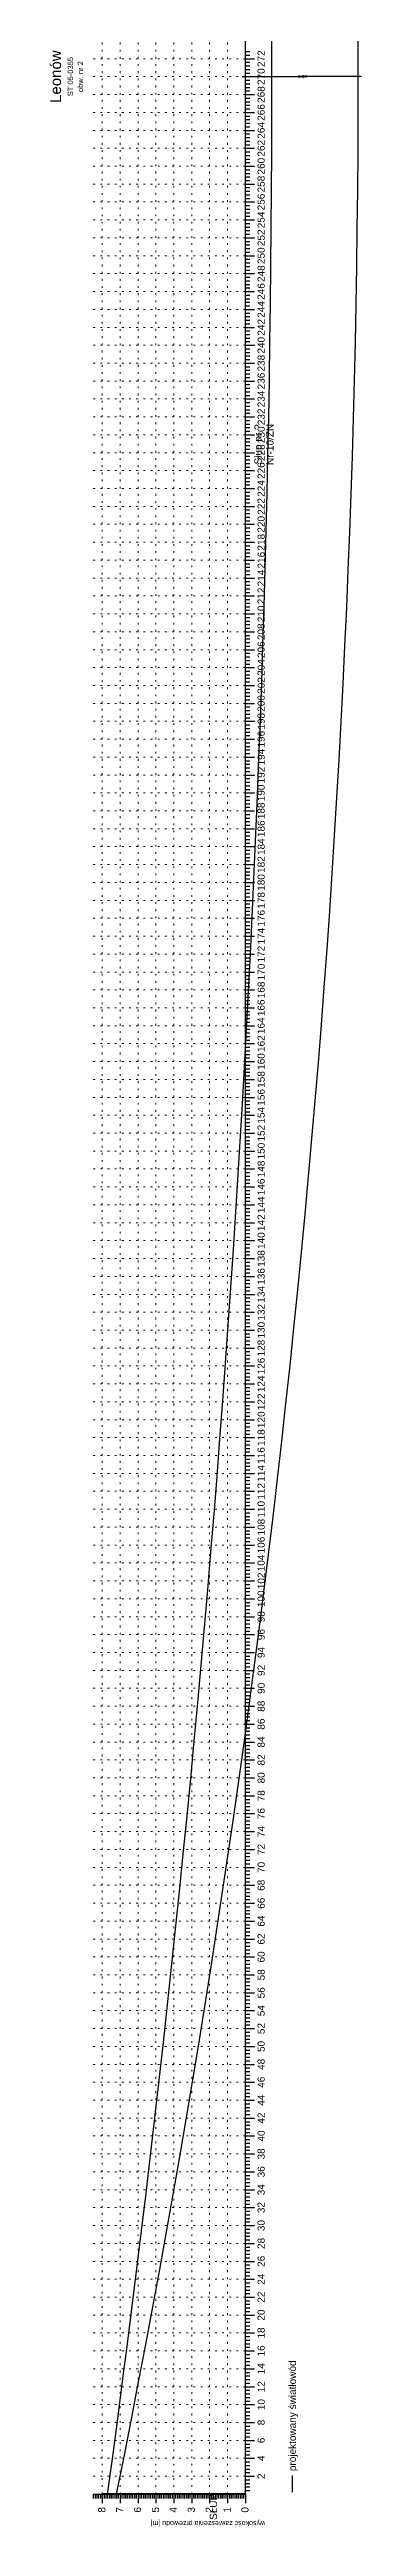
# Model space of a CAD drawing. Header units: inches. Extents: x -863 to 1426, y 1206 to 1480.
# Drawn here: x 607.7 to 625.1, y 1207.7 to 1346 of the extents above; entities that cross this region are included whole.
import ezdxf
from ezdxf.enums import TextEntityAlignment as Align

# ---------------------------------------------------------------- set-up
doc = ezdxf.new("R2010")
doc.units = ezdxf.units.IN
doc.header["$MEASUREMENT"] = 0
doc.linetypes.add('ACAD_ISO07W100', pattern=[3, 0, -3])
doc.layers.add('ramka', color=7, linetype='Continuous', plot=False)
doc.styles.get("Standard").update_dxf_attribs({"font": 'arial.ttf'})
doc.dimstyles.get("Standard").update_dxf_attribs({"dimtxt": 0.25, "dimasz": 0.18, "dimexe": 0.18, "dimexo": 0.0625, "dimgap": -0.09, "dimtad": 0, "dimtih": 1, "dimtoh": 1, "dimzin": 0, "dimdsep": 46, "dimtxsty": 'Standard', "dimcen": 0.09, "dimadec": 0, "dimazin": 0, "dimtfac": 1, "dimtofl": 0, "dimtmove": 0, "dimatfit": 3, "dimfxl": 1, "dimtolj": 1, "dimtzin": 0, "dimarcsym": 0})

# ---------------------------------------------------------------- blocks, each defined once
blk = doc.blocks.new('*D18')
at = {"color": 0, "lineweight": -2}
for p, q in [((618.44, 1344.5), (621.95, 1344.5)), ((618.62, 1344.4), (618.62, 1344.68)), ((625.1, 1344.5), (621.59, 1344.5)), ((624.92, 1344.55), (624.92, 1344.68))]:
    blk.add_line(p, q, dxfattribs=at)
at = {"color": 0}
for points in [[(618.44, 1344.53), (618.44, 1344.47), (618.62, 1344.5)], [(625.1, 1344.53), (625.1, 1344.47), (624.92, 1344.5)]]:
    blk.add_solid(points, dxfattribs=at)
at = {"layer": 'Defpoints', "color": 0}
for p in [(618.62, 1344.5), (624.92, 1344.49), (618.62, 1344.34)]:
    blk.add_point(p, dxfattribs=at)
at = {"color": 0, "lineweight": 25, "insert": (621.77, 1344.5), "char_height": 0.18, "attachment_point": 5}
blk.add_mtext('\\A1;-6.30', dxfattribs=at)

msp = doc.modelspace()

# ---------------------------------------------------------------- linework, layer by layer
at = {"linetype": 'ACAD_ISO07W100', "lineweight": 15, "ltscale": 0.1}
for p, q in [((610.625, 1209.496), (610.625, 1479.496)), ((611.625, 1209.496), (611.625, 1479.496)), ((612.625, 1209.496), (612.625, 1479.496)), ((613.625, 1209.496), (613.625, 1479.496)), ((614.625, 1209.496), (614.625, 1479.496)), ((615.625, 1209.496), (615.625, 1479.496)), ((616.625, 1209.496), (616.625, 1479.496)), ((617.625, 1209.496), (617.625, 1479.496)), ((618.625, 1209.496), (618.625, 1479.496)), ((618.625, 1345.496), (610.125, 1345.496)), ((618.625, 1344.496), (610.125, 1344.496)), ((618.625, 1343.496), (610.125, 1343.496)), ((618.625, 1342.496), (610.125, 1342.496)), ((618.625, 1341.496), (610.125, 1341.496)), ((618.625, 1340.496), (610.125, 1340.496)), ((618.625, 1339.496), (610.125, 1339.496)), ((618.625, 1338.496), (610.125, 1338.496)), ((618.625, 1337.496), (610.125, 1337.496)), ((618.625, 1336.496), (610.125, 1336.496)), ((618.625, 1335.496), (610.125, 1335.496)), ((618.625, 1334.496), (610.125, 1334.496)), ((618.625, 1333.496), (610.125, 1333.496)), ((618.625, 1332.496), (610.125, 1332.496)), ((618.625, 1331.496), (610.125, 1331.496)), ((618.625, 1330.496), (610.125, 1330.496)), ((618.625, 1329.496), (610.125, 1329.496)), ((618.625, 1328.496), (610.125, 1328.496)), ((618.625, 1327.496), (610.125, 1327.496)), ((618.625, 1326.496), (610.125, 1326.496)), ((618.625, 1325.496), (610.125, 1325.496)), ((618.625, 1324.496), (610.125, 1324.496)), ((618.625, 1323.496), (610.125, 1323.496)), ((618.625, 1322.496), (610.125, 1322.496)), ((618.625, 1321.496), (610.125, 1321.496)), ((618.625, 1320.496), (610.125, 1320.496)), ((618.625, 1319.496), (610.125, 1319.496)), ((618.625, 1318.496), (610.125, 1318.496)), ((618.625, 1317.496), (610.125, 1317.496)), ((618.625, 1316.496), (610.125, 1316.496)), ((618.625, 1315.496), (610.125, 1315.496)), ((618.625, 1314.496), (610.125, 1314.496)), ((618.625, 1313.496), (610.125, 1313.496)), ((618.625, 1312.496), (610.125, 1312.496)), ((618.625, 1311.496), (610.125, 1311.496)), ((618.625, 1310.496), (610.125, 1310.496)), ((618.625, 1309.496), (610.125, 1309.496)), ((618.625, 1308.496), (610.125, 1308.496)), ((618.625, 1307.496), (610.125, 1307.496)), ((618.625, 1306.496), (610.125, 1306.496)), ((618.625, 1305.496), (610.125, 1305.496)), ((618.625, 1304.496), (610.125, 1304.496)), ((618.625, 1303.496), (610.125, 1303.496)), ((618.625, 1302.496), (610.125, 1302.496)), ((618.625, 1301.496), (610.125, 1301.496)), ((618.625, 1300.496), (610.125, 1300.496)), ((618.625, 1299.496), (610.125, 1299.496)), ((618.625, 1298.496), (610.125, 1298.496)), ((618.625, 1297.496), (610.125, 1297.496)), ((618.625, 1296.496), (610.125, 1296.496)), ((618.625, 1295.496), (610.125, 1295.496)), ((618.625, 1294.496), (610.125, 1294.496)), ((618.625, 1293.496), (610.125, 1293.496)), ((618.625, 1292.496), (610.125, 1292.496)), ((618.625, 1291.496), (610.125, 1291.496)), ((618.625, 1290.496), (610.125, 1290.496)), ((618.625, 1289.496), (610.125, 1289.496)), ((618.625, 1288.496), (610.125, 1288.496)), ((618.625, 1287.496), (610.125, 1287.496)), ((618.625, 1286.496), (610.125, 1286.496)), ((618.625, 1285.496), (610.125, 1285.496)), ((618.625, 1284.496), (610.125, 1284.496)), ((618.625, 1283.496), (610.125, 1283.496)), ((618.625, 1282.496), (610.125, 1282.496)), ((618.625, 1281.496), (610.125, 1281.496)), ((618.625, 1280.496), (610.125, 1280.496)), ((618.625, 1279.496), (610.125, 1279.496)), ((618.625, 1278.496), (610.125, 1278.496)), ((618.625, 1277.496), (610.125, 1277.496)), ((618.625, 1276.496), (610.125, 1276.496)), ((618.625, 1275.496), (610.125, 1275.496)), ((618.625, 1274.496), (610.125, 1274.496)), ((618.625, 1273.496), (610.125, 1273.496)), ((618.625, 1272.496), (610.125, 1272.496)), ((618.625, 1271.496), (610.125, 1271.496)), ((618.625, 1270.496), (610.125, 1270.496)), ((618.625, 1269.496), (610.125, 1269.496)), ((618.625, 1268.496), (610.125, 1268.496)), ((618.625, 1267.496), (610.125, 1267.496)), ((618.625, 1266.496), (610.125, 1266.496)), ((618.625, 1265.496), (610.125, 1265.496)), ((618.625, 1264.496), (610.125, 1264.496)), ((618.625, 1263.496), (610.125, 1263.496)), ((618.625, 1262.496), (610.125, 1262.496)), ((618.625, 1261.496), (610.125, 1261.496)), ((618.625, 1260.496), (610.125, 1260.496)), ((618.625, 1259.496), (610.125, 1259.496)), ((618.625, 1258.496), (610.125, 1258.496)), ((618.625, 1257.496), (610.125, 1257.496)), ((618.625, 1256.496), (610.125, 1256.496)), ((618.625, 1255.496), (610.125, 1255.496)), ((618.625, 1254.496), (610.125, 1254.496)), ((618.625, 1253.496), (610.125, 1253.496)), ((618.625, 1252.496), (610.125, 1252.496)), ((618.625, 1251.496), (610.125, 1251.496)), ((618.625, 1250.496), (610.125, 1250.496)), ((618.625, 1249.496), (610.125, 1249.496)), ((618.625, 1248.496), (610.125, 1248.496)), ((618.625, 1247.496), (610.125, 1247.496)), ((618.625, 1246.496), (610.125, 1246.496)), ((618.625, 1245.496), (610.125, 1245.496)), ((618.625, 1244.496), (610.125, 1244.496)), ((618.625, 1243.496), (610.125, 1243.496)), ((618.625, 1242.496), (610.125, 1242.496)), ((618.625, 1241.496), (610.125, 1241.496)), ((618.625, 1240.496), (610.125, 1240.496)), ((618.625, 1239.496), (610.125, 1239.496)), ((618.625, 1238.496), (610.125, 1238.496)), ((618.625, 1237.496), (610.125, 1237.496)), ((618.625, 1236.496), (610.125, 1236.496)), ((618.625, 1235.496), (610.125, 1235.496)), ((618.625, 1234.496), (610.125, 1234.496)), ((618.625, 1233.496), (610.125, 1233.496)), ((618.625, 1232.496), (610.125, 1232.496)), ((618.625, 1231.496), (610.125, 1231.496)), ((618.625, 1230.496), (610.125, 1230.496)), ((618.625, 1229.496), (610.125, 1229.496)), ((618.625, 1228.496), (610.125, 1228.496)), ((618.625, 1227.496), (610.125, 1227.496)), ((618.625, 1226.496), (610.125, 1226.496)), ((618.625, 1225.496), (610.125, 1225.496)), ((618.625, 1224.496), (610.125, 1224.496)), ((618.625, 1223.496), (610.125, 1223.496)), ((618.625, 1222.496), (610.125, 1222.496)), ((618.625, 1221.496), (610.125, 1221.496)), ((618.625, 1220.496), (610.125, 1220.496)), ((618.625, 1219.496), (610.125, 1219.496)), ((618.625, 1218.496), (610.125, 1218.496)), ((618.625, 1217.496), (610.125, 1217.496)), ((618.625, 1216.496), (610.125, 1216.496)), ((618.625, 1215.496), (610.125, 1215.496)), ((618.625, 1214.496), (610.125, 1214.496)), ((618.625, 1213.496), (610.125, 1213.496)), ((618.625, 1212.496), (610.125, 1212.496)), ((618.625, 1211.496), (610.125, 1211.496)), ((618.625, 1210.496), (610.125, 1210.496))]:
    msp.add_line(p, q, dxfattribs=at)
for p, q in [((618.625, 1209.496), (618.625, 1479.496)), ((618.625, 1345.896), (618.875, 1345.896)), ((618.625, 1345.696), (618.875, 1345.696)), ((618.625, 1345.496), (619.125, 1345.496)), ((618.625, 1345.296), (618.875, 1345.296)), ((618.625, 1345.096), (618.875, 1345.096)), ((618.625, 1344.896), (618.875, 1344.896)), ((618.625, 1344.696), (618.875, 1344.696)), ((618.625, 1344.496), (619.125, 1344.496)), ((618.625, 1344.296), (618.875, 1344.296)), ((618.625, 1344.096), (618.875, 1344.096)), ((618.625, 1343.896), (618.875, 1343.896)), ((618.625, 1343.696), (618.875, 1343.696)), ((618.625, 1343.496), (619.125, 1343.496)), ((618.625, 1343.296), (618.875, 1343.296)), ((618.625, 1343.096), (618.875, 1343.096)), ((618.625, 1342.896), (618.875, 1342.896)), ((618.625, 1342.696), (618.875, 1342.696)), ((618.625, 1342.496), (619.125, 1342.496)), ((618.625, 1342.296), (618.875, 1342.296)), ((618.625, 1342.096), (618.875, 1342.096)), ((618.625, 1341.896), (618.875, 1341.896)), ((618.625, 1341.696), (618.875, 1341.696)), ((618.625, 1341.496), (619.125, 1341.496)), ((618.625, 1341.296), (618.875, 1341.296)), ((618.625, 1341.096), (618.875, 1341.096)), ((618.625, 1340.896), (618.875, 1340.896)), ((618.625, 1340.696), (618.875, 1340.696)), ((618.625, 1340.496), (619.125, 1340.496)), ((618.625, 1340.296), (618.875, 1340.296)), ((618.625, 1340.096), (618.875, 1340.096)), ((618.625, 1339.896), (618.875, 1339.896)), ((618.625, 1339.696), (618.875, 1339.696)), ((618.625, 1339.496), (619.125, 1339.496)), ((618.625, 1339.296), (618.875, 1339.296)), ((618.625, 1339.096), (618.875, 1339.096)), ((618.625, 1338.896), (618.875, 1338.896)), ((618.625, 1338.696), (618.875, 1338.696)), ((618.625, 1338.496), (619.125, 1338.496)), ((618.625, 1338.296), (618.875, 1338.296)), ((618.625, 1338.096), (618.875, 1338.096)), ((618.625, 1337.896), (618.875, 1337.896)), ((618.625, 1337.696), (618.875, 1337.696)), ((618.625, 1337.496), (619.125, 1337.496)), ((618.625, 1337.296), (618.875, 1337.296)), ((618.625, 1337.096), (618.875, 1337.096)), ((618.625, 1336.896), (618.875, 1336.896)), ((618.625, 1336.696), (618.875, 1336.696)), ((618.625, 1336.496), (619.125, 1336.496)), ((618.625, 1336.296), (618.875, 1336.296)), ((618.625, 1336.096), (618.875, 1336.096)), ((618.625, 1335.896), (618.875, 1335.896)), ((618.625, 1335.696), (618.875, 1335.696)), ((618.625, 1335.496), (619.125, 1335.496)), ((618.625, 1335.296), (618.875, 1335.296)), ((618.625, 1335.096), (618.875, 1335.096)), ((618.625, 1334.896), (618.875, 1334.896)), ((618.625, 1334.696), (618.875, 1334.696)), ((618.625, 1334.496), (619.125, 1334.496)), ((618.625, 1334.296), (618.875, 1334.296)), ((618.625, 1334.096), (618.875, 1334.096)), ((618.625, 1333.896), (618.875, 1333.896)), ((618.625, 1333.696), (618.875, 1333.696)), ((618.625, 1333.496), (619.125, 1333.496)), ((618.625, 1333.296), (618.875, 1333.296)), ((618.625, 1333.096), (618.875, 1333.096)), ((618.625, 1332.896), (618.875, 1332.896)), ((618.625, 1332.696), (618.875, 1332.696)), ((618.625, 1332.496), (619.125, 1332.496)), ((618.625, 1332.296), (618.875, 1332.296)), ((618.625, 1332.096), (618.875, 1332.096)), ((618.625, 1331.896), (618.875, 1331.896)), ((618.625, 1331.696), (618.875, 1331.696)), ((618.625, 1331.496), (619.125, 1331.496)), ((618.625, 1331.296), (618.875, 1331.296)), ((618.625, 1331.096), (618.875, 1331.096)), ((618.625, 1330.896), (618.875, 1330.896)), ((618.625, 1330.696), (618.875, 1330.696)), ((618.625, 1330.496), (619.125, 1330.496)), ((618.625, 1330.296), (618.875, 1330.296)), ((618.625, 1330.096), (618.875, 1330.096)), ((618.625, 1329.896), (618.875, 1329.896)), ((618.625, 1329.696), (618.875, 1329.696)), ((618.625, 1329.496), (619.125, 1329.496)), ((618.625, 1329.296), (618.875, 1329.296)), ((618.625, 1329.096), (618.875, 1329.096)), ((618.625, 1328.896), (618.875, 1328.896)), ((618.625, 1328.696), (618.875, 1328.696)), ((618.625, 1328.496), (619.125, 1328.496)), ((618.625, 1328.296), (618.875, 1328.296)), ((618.625, 1328.096), (618.875, 1328.096)), ((618.625, 1327.896), (618.875, 1327.896)), ((618.625, 1327.696), (618.875, 1327.696)), ((618.625, 1327.496), (619.125, 1327.496)), ((618.625, 1327.296), (618.875, 1327.296)), ((618.625, 1327.096), (618.875, 1327.096)), ((618.625, 1326.896), (618.875, 1326.896)), ((618.625, 1326.696), (618.875, 1326.696)), ((618.625, 1326.496), (619.125, 1326.496)), ((618.625, 1326.296), (618.875, 1326.296)), ((618.625, 1326.096), (618.875, 1326.096)), ((618.625, 1325.896), (618.875, 1325.896)), ((618.625, 1325.696), (618.875, 1325.696)), ((618.625, 1325.496), (619.125, 1325.496)), ((618.625, 1325.296), (618.875, 1325.296)), ((618.625, 1325.096), (618.875, 1325.096)), ((618.625, 1324.896), (618.875, 1324.896)), ((618.625, 1324.696), (618.875, 1324.696)), ((618.625, 1324.496), (619.125, 1324.496)), ((618.625, 1324.296), (618.875, 1324.296)), ((618.625, 1324.096), (618.875, 1324.096)), ((618.625, 1323.896), (618.875, 1323.896)), ((618.625, 1323.696), (618.875, 1323.696)), ((618.625, 1323.496), (619.125, 1323.496)), ((618.625, 1323.296), (618.875, 1323.296)), ((618.625, 1323.096), (618.875, 1323.096)), ((618.625, 1322.896), (618.875, 1322.896)), ((618.625, 1322.696), (618.875, 1322.696)), ((618.625, 1322.496), (619.125, 1322.496)), ((618.625, 1322.296), (618.875, 1322.296)), ((618.625, 1322.096), (618.875, 1322.096)), ((618.625, 1321.896), (618.875, 1321.896)), ((618.625, 1321.696), (618.875, 1321.696)), ((618.625, 1321.496), (619.125, 1321.496)), ((618.625, 1321.296), (618.875, 1321.296)), ((618.625, 1321.096), (618.875, 1321.096)), ((618.625, 1320.896), (618.875, 1320.896)), ((618.625, 1320.696), (618.875, 1320.696)), ((618.625, 1320.496), (619.125, 1320.496)), ((618.625, 1320.296), (618.875, 1320.296)), ((618.625, 1320.096), (618.875, 1320.096)), ((618.625, 1319.896), (618.875, 1319.896)), ((618.625, 1319.696), (618.875, 1319.696)), ((618.625, 1319.496), (619.125, 1319.496)), ((618.625, 1319.296), (618.875, 1319.296)), ((618.625, 1319.096), (618.875, 1319.096)), ((618.625, 1318.896), (618.875, 1318.896)), ((618.625, 1318.696), (618.875, 1318.696)), ((618.625, 1318.496), (619.125, 1318.496)), ((618.625, 1318.296), (618.875, 1318.296)), ((618.625, 1318.096), (618.875, 1318.096)), ((618.625, 1317.896), (618.875, 1317.896)), ((618.625, 1317.696), (618.875, 1317.696)), ((618.625, 1317.496), (619.125, 1317.496)), ((618.625, 1317.296), (618.875, 1317.296)), ((618.625, 1317.096), (618.875, 1317.096)), ((618.625, 1316.896), (618.875, 1316.896)), ((618.625, 1316.696), (618.875, 1316.696)), ((618.625, 1316.496), (619.125, 1316.496)), ((618.625, 1316.296), (618.875, 1316.296)), ((618.625, 1316.096), (618.875, 1316.096)), ((618.625, 1315.896), (618.875, 1315.896)), ((618.625, 1315.696), (618.875, 1315.696)), ((618.625, 1315.496), (619.125, 1315.496)), ((618.625, 1315.296), (618.875, 1315.296)), ((618.625, 1315.096), (618.875, 1315.096)), ((618.625, 1314.896), (618.875, 1314.896)), ((618.625, 1314.696), (618.875, 1314.696)), ((618.625, 1314.496), (619.125, 1314.496)), ((618.625, 1314.296), (618.875, 1314.296)), ((618.625, 1314.096), (618.875, 1314.096)), ((618.625, 1313.896), (618.875, 1313.896)), ((618.625, 1313.696), (618.875, 1313.696)), ((618.625, 1313.496), (619.125, 1313.496)), ((618.625, 1313.296), (618.875, 1313.296)), ((618.625, 1313.096), (618.875, 1313.096)), ((618.625, 1312.896), (618.875, 1312.896)), ((618.625, 1312.696), (618.875, 1312.696)), ((618.625, 1312.496), (619.125, 1312.496)), ((618.625, 1312.296), (618.875, 1312.296)), ((618.625, 1312.096), (618.875, 1312.096)), ((618.625, 1311.896), (618.875, 1311.896)), ((618.625, 1311.696), (618.875, 1311.696)), ((618.625, 1311.496), (619.125, 1311.496)), ((618.625, 1311.296), (618.875, 1311.296)), ((618.625, 1311.096), (618.875, 1311.096)), ((618.625, 1310.896), (618.875, 1310.896)), ((618.625, 1310.696), (618.875, 1310.696)), ((618.625, 1310.496), (619.125, 1310.496)), ((618.625, 1310.296), (618.875, 1310.296)), ((618.625, 1310.096), (618.875, 1310.096)), ((618.625, 1309.896), (618.875, 1309.896)), ((618.625, 1309.696), (618.875, 1309.696)), ((618.625, 1309.496), (619.125, 1309.496)), ((618.625, 1309.296), (618.875, 1309.296)), ((618.625, 1309.096), (618.875, 1309.096)), ((618.625, 1308.896), (618.875, 1308.896)), ((618.625, 1308.696), (618.875, 1308.696)), ((618.625, 1308.496), (619.125, 1308.496)), ((618.625, 1308.296), (618.875, 1308.296)), ((618.625, 1308.096), (618.875, 1308.096)), ((618.625, 1307.896), (618.875, 1307.896)), ((618.625, 1307.696), (618.875, 1307.696)), ((618.625, 1307.496), (619.125, 1307.496)), ((618.625, 1307.296), (618.875, 1307.296)), ((618.625, 1307.096), (618.875, 1307.096)), ((618.625, 1306.896), (618.875, 1306.896)), ((618.625, 1306.696), (618.875, 1306.696)), ((618.625, 1306.496), (619.125, 1306.496)), ((618.625, 1306.296), (618.875, 1306.296)), ((618.625, 1306.096), (618.875, 1306.096)), ((618.625, 1305.896), (618.875, 1305.896)), ((618.625, 1305.696), (618.875, 1305.696)), ((618.625, 1305.496), (619.125, 1305.496)), ((618.625, 1305.296), (618.875, 1305.296)), ((618.625, 1305.096), (618.875, 1305.096)), ((618.625, 1304.896), (618.875, 1304.896)), ((618.625, 1304.696), (618.875, 1304.696)), ((618.625, 1304.496), (619.125, 1304.496)), ((618.625, 1304.296), (618.875, 1304.296)), ((618.625, 1304.096), (618.875, 1304.096)), ((618.625, 1303.896), (618.875, 1303.896)), ((618.625, 1303.696), (618.875, 1303.696)), ((618.625, 1303.496), (619.125, 1303.496)), ((618.625, 1303.296), (618.875, 1303.296)), ((618.625, 1303.096), (618.875, 1303.096)), ((618.625, 1302.896), (618.875, 1302.896)), ((618.625, 1302.696), (618.875, 1302.696)), ((618.625, 1302.496), (619.125, 1302.496)), ((618.625, 1302.296), (618.875, 1302.296)), ((618.625, 1302.096), (618.875, 1302.096)), ((618.625, 1301.896), (618.875, 1301.896)), ((618.625, 1301.696), (618.875, 1301.696)), ((618.625, 1301.496), (619.125, 1301.496)), ((618.625, 1301.296), (618.875, 1301.296)), ((618.625, 1301.096), (618.875, 1301.096)), ((618.625, 1300.896), (618.875, 1300.896)), ((618.625, 1300.696), (618.875, 1300.696)), ((618.625, 1300.496), (619.125, 1300.496)), ((618.625, 1300.296), (618.875, 1300.296)), ((618.625, 1300.096), (618.875, 1300.096)), ((618.625, 1299.896), (618.875, 1299.896)), ((618.625, 1299.696), (618.875, 1299.696)), ((618.625, 1299.496), (619.125, 1299.496)), ((618.625, 1299.296), (618.875, 1299.296)), ((618.625, 1299.096), (618.875, 1299.096)), ((618.625, 1298.896), (618.875, 1298.896)), ((618.625, 1298.696), (618.875, 1298.696)), ((618.625, 1298.496), (619.125, 1298.496)), ((618.625, 1298.296), (618.875, 1298.296)), ((618.625, 1298.096), (618.875, 1298.096)), ((618.625, 1297.896), (618.875, 1297.896)), ((618.625, 1297.696), (618.875, 1297.696)), ((618.625, 1297.496), (619.125, 1297.496)), ((618.625, 1297.296), (618.875, 1297.296)), ((618.625, 1297.096), (618.875, 1297.096)), ((618.625, 1296.896), (618.875, 1296.896)), ((618.625, 1296.696), (618.875, 1296.696)), ((618.625, 1296.496), (619.125, 1296.496)), ((618.625, 1296.296), (618.875, 1296.296)), ((618.625, 1296.096), (618.875, 1296.096)), ((618.625, 1295.896), (618.875, 1295.896)), ((618.625, 1295.696), (618.875, 1295.696)), ((618.625, 1295.496), (619.125, 1295.496)), ((618.625, 1295.296), (618.875, 1295.296)), ((618.625, 1295.096), (618.875, 1295.096)), ((618.625, 1294.896), (618.875, 1294.896)), ((618.625, 1294.696), (618.875, 1294.696)), ((618.625, 1294.496), (619.125, 1294.496)), ((618.625, 1294.296), (618.875, 1294.296)), ((618.625, 1294.096), (618.875, 1294.096)), ((618.625, 1293.896), (618.875, 1293.896)), ((618.625, 1293.696), (618.875, 1293.696)), ((618.625, 1293.496), (619.125, 1293.496)), ((618.625, 1293.296), (618.875, 1293.296)), ((618.625, 1293.096), (618.875, 1293.096)), ((618.625, 1292.896), (618.875, 1292.896)), ((618.625, 1292.696), (618.875, 1292.696)), ((618.625, 1292.496), (619.125, 1292.496)), ((618.625, 1292.296), (618.875, 1292.296)), ((618.625, 1292.096), (618.875, 1292.096)), ((618.625, 1291.896), (618.875, 1291.896)), ((618.625, 1291.696), (618.875, 1291.696)), ((618.625, 1291.496), (619.125, 1291.496)), ((618.625, 1291.296), (618.875, 1291.296)), ((618.625, 1291.096), (618.875, 1291.096)), ((618.625, 1290.896), (618.875, 1290.896)), ((618.625, 1290.696), (618.875, 1290.696)), ((618.625, 1290.496), (619.125, 1290.496)), ((618.625, 1290.296), (618.875, 1290.296)), ((618.625, 1290.096), (618.875, 1290.096)), ((618.625, 1289.896), (618.875, 1289.896)), ((618.625, 1289.696), (618.875, 1289.696)), ((618.625, 1289.496), (619.125, 1289.496)), ((618.625, 1289.296), (618.875, 1289.296)), ((618.625, 1289.096), (618.875, 1289.096)), ((618.625, 1288.896), (618.875, 1288.896)), ((618.625, 1288.696), (618.875, 1288.696)), ((618.625, 1288.496), (619.125, 1288.496)), ((618.625, 1288.296), (618.875, 1288.296)), ((618.625, 1288.096), (618.875, 1288.096)), ((618.625, 1287.896), (618.875, 1287.896)), ((618.625, 1287.696), (618.875, 1287.696)), ((618.625, 1287.496), (619.125, 1287.496)), ((618.625, 1287.296), (618.875, 1287.296)), ((618.625, 1287.096), (618.875, 1287.096)), ((618.625, 1286.896), (618.875, 1286.896)), ((618.625, 1286.696), (618.875, 1286.696)), ((618.625, 1286.496), (619.125, 1286.496)), ((618.625, 1286.296), (618.875, 1286.296)), ((618.625, 1286.096), (618.875, 1286.096)), ((618.625, 1285.896), (618.875, 1285.896)), ((618.625, 1285.696), (618.875, 1285.696)), ((618.625, 1285.496), (619.125, 1285.496)), ((618.625, 1285.296), (618.875, 1285.296)), ((618.625, 1285.096), (618.875, 1285.096)), ((618.625, 1284.896), (618.875, 1284.896)), ((618.625, 1284.696), (618.875, 1284.696)), ((618.625, 1284.496), (619.125, 1284.496)), ((618.625, 1284.296), (618.875, 1284.296)), ((618.625, 1284.096), (618.875, 1284.096)), ((618.625, 1283.896), (618.875, 1283.896)), ((618.625, 1283.696), (618.875, 1283.696)), ((618.625, 1283.496), (619.125, 1283.496)), ((618.625, 1283.296), (618.875, 1283.296)), ((618.625, 1283.096), (618.875, 1283.096)), ((618.625, 1282.896), (618.875, 1282.896)), ((618.625, 1282.696), (618.875, 1282.696)), ((618.625, 1282.496), (619.125, 1282.496)), ((618.625, 1282.296), (618.875, 1282.296)), ((618.625, 1282.096), (618.875, 1282.096)), ((618.625, 1281.896), (618.875, 1281.896)), ((618.625, 1281.696), (618.875, 1281.696)), ((618.625, 1281.496), (619.125, 1281.496)), ((618.625, 1281.296), (618.875, 1281.296)), ((618.625, 1281.096), (618.875, 1281.096)), ((618.625, 1280.896), (618.875, 1280.896)), ((618.625, 1280.696), (618.875, 1280.696)), ((618.625, 1280.496), (619.125, 1280.496)), ((618.625, 1280.296), (618.875, 1280.296)), ((618.625, 1280.096), (618.875, 1280.096)), ((618.625, 1279.896), (618.875, 1279.896)), ((618.625, 1279.696), (618.875, 1279.696)), ((618.625, 1279.496), (619.125, 1279.496)), ((618.625, 1279.296), (618.875, 1279.296)), ((618.625, 1279.096), (618.875, 1279.096)), ((618.625, 1278.896), (618.875, 1278.896)), ((618.625, 1278.696), (618.875, 1278.696)), ((618.625, 1278.496), (619.125, 1278.496)), ((618.625, 1278.296), (618.875, 1278.296)), ((618.625, 1278.096), (618.875, 1278.096)), ((618.625, 1277.896), (618.875, 1277.896)), ((618.625, 1277.696), (618.875, 1277.696)), ((618.625, 1277.496), (619.125, 1277.496)), ((618.625, 1277.296), (618.875, 1277.296)), ((618.625, 1277.096), (618.875, 1277.096)), ((618.625, 1276.896), (618.875, 1276.896)), ((618.625, 1276.696), (618.875, 1276.696)), ((618.625, 1276.496), (619.125, 1276.496)), ((618.625, 1276.296), (618.875, 1276.296)), ((618.625, 1276.096), (618.875, 1276.096)), ((618.625, 1275.896), (618.875, 1275.896)), ((618.625, 1275.696), (618.875, 1275.696)), ((618.625, 1275.496), (619.125, 1275.496)), ((618.625, 1275.296), (618.875, 1275.296)), ((618.625, 1275.096), (618.875, 1275.096)), ((618.625, 1274.896), (618.875, 1274.896)), ((618.625, 1274.696), (618.875, 1274.696)), ((618.625, 1274.496), (619.125, 1274.496)), ((618.625, 1274.296), (618.875, 1274.296)), ((618.625, 1274.096), (618.875, 1274.096)), ((618.625, 1273.896), (618.875, 1273.896)), ((618.625, 1273.696), (618.875, 1273.696)), ((618.625, 1273.496), (619.125, 1273.496)), ((618.625, 1273.296), (618.875, 1273.296)), ((618.625, 1273.096), (618.875, 1273.096)), ((618.625, 1272.896), (618.875, 1272.896)), ((618.625, 1272.696), (618.875, 1272.696)), ((618.625, 1272.496), (619.125, 1272.496)), ((618.625, 1272.296), (618.875, 1272.296)), ((618.625, 1272.096), (618.875, 1272.096)), ((618.625, 1271.896), (618.875, 1271.896)), ((618.625, 1271.696), (618.875, 1271.696)), ((618.625, 1271.496), (619.125, 1271.496)), ((618.625, 1271.296), (618.875, 1271.296)), ((618.625, 1271.096), (618.875, 1271.096)), ((618.625, 1270.896), (618.875, 1270.896)), ((618.625, 1270.696), (618.875, 1270.696)), ((618.625, 1270.496), (619.125, 1270.496)), ((618.625, 1270.296), (618.875, 1270.296)), ((618.625, 1270.096), (618.875, 1270.096)), ((618.625, 1269.896), (618.875, 1269.896)), ((618.625, 1269.696), (618.875, 1269.696)), ((618.625, 1269.496), (619.125, 1269.496)), ((618.625, 1269.296), (618.875, 1269.296)), ((618.625, 1269.096), (618.875, 1269.096)), ((618.625, 1268.896), (618.875, 1268.896)), ((618.625, 1268.696), (618.875, 1268.696)), ((618.625, 1268.496), (619.125, 1268.496)), ((618.625, 1268.296), (618.875, 1268.296)), ((618.625, 1268.096), (618.875, 1268.096)), ((618.625, 1267.896), (618.875, 1267.896)), ((618.625, 1267.696), (618.875, 1267.696)), ((618.625, 1267.496), (619.125, 1267.496)), ((618.625, 1267.296), (618.875, 1267.296)), ((618.625, 1267.096), (618.875, 1267.096)), ((618.625, 1266.896), (618.875, 1266.896)), ((618.625, 1266.696), (618.875, 1266.696)), ((618.625, 1266.496), (619.125, 1266.496)), ((618.625, 1266.296), (618.875, 1266.296)), ((618.625, 1266.096), (618.875, 1266.096)), ((618.625, 1265.896), (618.875, 1265.896)), ((618.625, 1265.696), (618.875, 1265.696)), ((618.625, 1265.496), (619.125, 1265.496)), ((618.625, 1265.296), (618.875, 1265.296)), ((618.625, 1265.096), (618.875, 1265.096)), ((618.625, 1264.896), (618.875, 1264.896)), ((618.625, 1264.696), (618.875, 1264.696)), ((618.625, 1264.496), (619.125, 1264.496)), ((618.625, 1264.296), (618.875, 1264.296)), ((618.625, 1264.096), (618.875, 1264.096)), ((618.625, 1263.896), (618.875, 1263.896)), ((618.625, 1263.696), (618.875, 1263.696)), ((618.625, 1263.496), (619.125, 1263.496)), ((618.625, 1263.296), (618.875, 1263.296)), ((618.625, 1263.096), (618.875, 1263.096)), ((618.625, 1262.896), (618.875, 1262.896)), ((618.625, 1262.696), (618.875, 1262.696)), ((618.625, 1262.496), (619.125, 1262.496)), ((618.625, 1262.296), (618.875, 1262.296)), ((618.625, 1262.096), (618.875, 1262.096)), ((618.625, 1261.896), (618.875, 1261.896)), ((618.625, 1261.696), (618.875, 1261.696)), ((618.625, 1261.496), (619.125, 1261.496)), ((618.625, 1261.296), (618.875, 1261.296)), ((618.625, 1261.096), (618.875, 1261.096)), ((618.625, 1260.896), (618.875, 1260.896)), ((618.625, 1260.696), (618.875, 1260.696)), ((618.625, 1260.496), (619.125, 1260.496)), ((618.625, 1260.296), (618.875, 1260.296)), ((618.625, 1260.096), (618.875, 1260.096)), ((618.625, 1259.896), (618.875, 1259.896)), ((618.625, 1259.696), (618.875, 1259.696)), ((618.625, 1259.496), (619.125, 1259.496)), ((618.625, 1259.296), (618.875, 1259.296)), ((618.625, 1259.096), (618.875, 1259.096)), ((618.625, 1258.896), (618.875, 1258.896)), ((618.625, 1258.696), (618.875, 1258.696)), ((618.625, 1258.496), (619.125, 1258.496)), ((618.625, 1258.296), (618.875, 1258.296)), ((618.625, 1258.096), (618.875, 1258.096)), ((618.625, 1257.896), (618.875, 1257.896)), ((618.625, 1257.696), (618.875, 1257.696)), ((618.625, 1257.496), (619.125, 1257.496)), ((618.625, 1257.296), (618.875, 1257.296)), ((618.625, 1257.096), (618.875, 1257.096)), ((618.625, 1256.896), (618.875, 1256.896)), ((618.625, 1256.696), (618.875, 1256.696)), ((618.625, 1256.496), (619.125, 1256.496)), ((618.625, 1256.296), (618.875, 1256.296)), ((618.625, 1256.096), (618.875, 1256.096)), ((618.625, 1255.896), (618.875, 1255.896)), ((618.625, 1255.696), (618.875, 1255.696)), ((618.625, 1255.496), (619.125, 1255.496)), ((618.625, 1255.296), (618.875, 1255.296)), ((618.625, 1255.096), (618.875, 1255.096)), ((618.625, 1254.896), (618.875, 1254.896)), ((618.625, 1254.696), (618.875, 1254.696)), ((618.625, 1254.496), (619.125, 1254.496)), ((618.625, 1254.296), (618.875, 1254.296)), ((618.625, 1254.096), (618.875, 1254.096)), ((618.625, 1253.896), (618.875, 1253.896)), ((618.625, 1253.696), (618.875, 1253.696)), ((618.625, 1253.496), (619.125, 1253.496)), ((618.625, 1253.296), (618.875, 1253.296)), ((618.625, 1253.096), (618.875, 1253.096)), ((618.625, 1252.896), (618.875, 1252.896)), ((618.625, 1252.696), (618.875, 1252.696)), ((618.625, 1252.496), (619.125, 1252.496)), ((618.625, 1252.296), (618.875, 1252.296)), ((618.625, 1252.096), (618.875, 1252.096)), ((618.625, 1251.896), (618.875, 1251.896)), ((618.625, 1251.696), (618.875, 1251.696)), ((618.625, 1251.496), (619.125, 1251.496)), ((618.625, 1251.296), (618.875, 1251.296)), ((618.625, 1251.096), (618.875, 1251.096)), ((618.625, 1250.896), (618.875, 1250.896)), ((618.625, 1250.696), (618.875, 1250.696)), ((618.625, 1250.496), (619.125, 1250.496)), ((618.625, 1250.296), (618.875, 1250.296)), ((618.625, 1250.096), (618.875, 1250.096)), ((618.625, 1249.896), (618.875, 1249.896)), ((618.625, 1249.696), (618.875, 1249.696)), ((618.625, 1249.496), (619.125, 1249.496)), ((618.625, 1249.296), (618.875, 1249.296)), ((618.625, 1249.096), (618.875, 1249.096)), ((618.625, 1248.896), (618.875, 1248.896)), ((618.625, 1248.696), (618.875, 1248.696)), ((618.625, 1248.496), (619.125, 1248.496)), ((618.625, 1248.296), (618.875, 1248.296)), ((618.625, 1248.096), (618.875, 1248.096)), ((618.625, 1247.896), (618.875, 1247.896)), ((618.625, 1247.696), (618.875, 1247.696)), ((618.625, 1247.496), (619.125, 1247.496)), ((618.625, 1247.296), (618.875, 1247.296)), ((618.625, 1247.096), (618.875, 1247.096)), ((618.625, 1246.896), (618.875, 1246.896)), ((618.625, 1246.696), (618.875, 1246.696)), ((618.625, 1246.496), (619.125, 1246.496)), ((618.625, 1246.296), (618.875, 1246.296)), ((618.625, 1246.096), (618.875, 1246.096)), ((618.625, 1245.896), (618.875, 1245.896)), ((618.625, 1245.696), (618.875, 1245.696)), ((618.625, 1245.496), (619.125, 1245.496)), ((618.625, 1245.296), (618.875, 1245.296)), ((618.625, 1245.096), (618.875, 1245.096)), ((618.625, 1244.896), (618.875, 1244.896)), ((618.625, 1244.696), (618.875, 1244.696)), ((618.625, 1244.496), (619.125, 1244.496)), ((618.625, 1244.296), (618.875, 1244.296)), ((618.625, 1244.096), (618.875, 1244.096)), ((618.625, 1243.896), (618.875, 1243.896)), ((618.625, 1243.696), (618.875, 1243.696)), ((618.625, 1243.496), (619.125, 1243.496)), ((618.625, 1243.296), (618.875, 1243.296)), ((618.625, 1243.096), (618.875, 1243.096)), ((618.625, 1242.896), (618.875, 1242.896)), ((618.625, 1242.696), (618.875, 1242.696)), ((618.625, 1242.496), (619.125, 1242.496)), ((618.625, 1242.296), (618.875, 1242.296)), ((618.625, 1242.096), (618.875, 1242.096)), ((618.625, 1241.896), (618.875, 1241.896)), ((618.625, 1241.696), (618.875, 1241.696)), ((618.625, 1241.496), (619.125, 1241.496)), ((618.625, 1241.296), (618.875, 1241.296)), ((618.625, 1241.096), (618.875, 1241.096)), ((618.625, 1240.896), (618.875, 1240.896)), ((618.625, 1240.696), (618.875, 1240.696)), ((618.625, 1240.496), (619.125, 1240.496)), ((618.625, 1240.296), (618.875, 1240.296)), ((618.625, 1240.096), (618.875, 1240.096)), ((618.625, 1239.896), (618.875, 1239.896)), ((618.625, 1239.696), (618.875, 1239.696)), ((618.625, 1239.496), (619.125, 1239.496)), ((618.625, 1239.296), (618.875, 1239.296)), ((618.625, 1239.096), (618.875, 1239.096)), ((618.625, 1238.896), (618.875, 1238.896)), ((618.625, 1238.696), (618.875, 1238.696)), ((618.625, 1238.496), (619.125, 1238.496)), ((618.625, 1238.296), (618.875, 1238.296)), ((618.625, 1238.096), (618.875, 1238.096)), ((618.625, 1237.896), (618.875, 1237.896)), ((618.625, 1237.696), (618.875, 1237.696)), ((618.625, 1237.496), (619.125, 1237.496)), ((618.625, 1237.296), (618.875, 1237.296)), ((618.625, 1237.096), (618.875, 1237.096)), ((618.625, 1236.896), (618.875, 1236.896)), ((618.625, 1236.696), (618.875, 1236.696)), ((618.625, 1236.496), (619.125, 1236.496)), ((618.625, 1236.296), (618.875, 1236.296)), ((618.625, 1236.096), (618.875, 1236.096)), ((618.625, 1235.896), (618.875, 1235.896)), ((618.625, 1235.696), (618.875, 1235.696)), ((618.625, 1235.496), (619.125, 1235.496)), ((618.625, 1235.296), (618.875, 1235.296)), ((618.625, 1235.096), (618.875, 1235.096)), ((618.625, 1234.896), (618.875, 1234.896)), ((618.625, 1234.696), (618.875, 1234.696)), ((618.625, 1234.496), (619.125, 1234.496)), ((618.625, 1234.296), (618.875, 1234.296)), ((618.625, 1234.096), (618.875, 1234.096)), ((618.625, 1233.896), (618.875, 1233.896)), ((618.625, 1233.696), (618.875, 1233.696)), ((618.625, 1233.496), (619.125, 1233.496)), ((618.625, 1233.296), (618.875, 1233.296)), ((618.625, 1233.096), (618.875, 1233.096)), ((618.625, 1232.896), (618.875, 1232.896)), ((618.625, 1232.696), (618.875, 1232.696)), ((618.625, 1232.496), (619.125, 1232.496)), ((618.625, 1232.296), (618.875, 1232.296)), ((618.625, 1232.096), (618.875, 1232.096)), ((618.625, 1231.896), (618.875, 1231.896)), ((618.625, 1231.696), (618.875, 1231.696)), ((618.625, 1231.496), (619.125, 1231.496)), ((618.625, 1231.296), (618.875, 1231.296)), ((618.625, 1231.096), (618.875, 1231.096)), ((618.625, 1230.896), (618.875, 1230.896)), ((618.625, 1230.696), (618.875, 1230.696)), ((618.625, 1230.496), (619.125, 1230.496)), ((618.625, 1230.296), (618.875, 1230.296)), ((618.625, 1230.096), (618.875, 1230.096)), ((618.625, 1229.896), (618.875, 1229.896)), ((618.625, 1229.696), (618.875, 1229.696)), ((618.625, 1229.496), (619.125, 1229.496)), ((618.625, 1229.296), (618.875, 1229.296)), ((618.625, 1229.096), (618.875, 1229.096)), ((618.625, 1228.896), (618.875, 1228.896)), ((618.625, 1228.696), (618.875, 1228.696)), ((618.625, 1228.496), (619.125, 1228.496)), ((618.625, 1228.296), (618.875, 1228.296)), ((618.625, 1228.096), (618.875, 1228.096)), ((618.625, 1227.896), (618.875, 1227.896)), ((618.625, 1227.696), (618.875, 1227.696)), ((618.625, 1227.496), (619.125, 1227.496)), ((618.625, 1227.296), (618.875, 1227.296)), ((618.625, 1227.096), (618.875, 1227.096)), ((618.625, 1226.896), (618.875, 1226.896)), ((618.625, 1226.696), (618.875, 1226.696)), ((618.625, 1226.496), (619.125, 1226.496)), ((618.625, 1226.296), (618.875, 1226.296)), ((618.625, 1226.096), (618.875, 1226.096)), ((618.625, 1225.896), (618.875, 1225.896)), ((618.625, 1225.696), (618.875, 1225.696)), ((618.625, 1225.496), (619.125, 1225.496)), ((618.625, 1225.296), (618.875, 1225.296)), ((618.625, 1225.096), (618.875, 1225.096)), ((618.625, 1224.896), (618.875, 1224.896)), ((618.625, 1224.696), (618.875, 1224.696)), ((618.625, 1224.496), (619.125, 1224.496)), ((618.625, 1224.296), (618.875, 1224.296)), ((618.625, 1224.096), (618.875, 1224.096)), ((618.625, 1223.896), (618.875, 1223.896)), ((618.625, 1223.696), (618.875, 1223.696)), ((618.625, 1223.496), (619.125, 1223.496)), ((618.625, 1223.296), (618.875, 1223.296)), ((618.625, 1223.096), (618.875, 1223.096)), ((618.625, 1222.896), (618.875, 1222.896)), ((618.625, 1222.696), (618.875, 1222.696)), ((618.625, 1222.496), (619.125, 1222.496)), ((618.625, 1222.296), (618.875, 1222.296)), ((618.625, 1222.096), (618.875, 1222.096)), ((618.625, 1221.896), (618.875, 1221.896)), ((618.625, 1221.696), (618.875, 1221.696)), ((618.625, 1221.496), (619.125, 1221.496)), ((618.625, 1221.296), (618.875, 1221.296)), ((618.625, 1221.096), (618.875, 1221.096)), ((618.625, 1220.896), (618.875, 1220.896)), ((618.625, 1220.696), (618.875, 1220.696)), ((618.625, 1220.496), (619.125, 1220.496)), ((618.625, 1220.296), (618.875, 1220.296)), ((618.625, 1220.096), (618.875, 1220.096)), ((618.625, 1219.896), (618.875, 1219.896)), ((618.625, 1219.696), (618.875, 1219.696)), ((618.625, 1219.496), (619.125, 1219.496)), ((618.625, 1219.296), (618.875, 1219.296)), ((618.625, 1219.096), (618.875, 1219.096)), ((618.625, 1218.896), (618.875, 1218.896)), ((618.625, 1218.696), (618.875, 1218.696)), ((618.625, 1218.496), (619.125, 1218.496)), ((618.625, 1218.296), (618.875, 1218.296)), ((618.625, 1218.096), (618.875, 1218.096)), ((618.625, 1217.896), (618.875, 1217.896)), ((618.625, 1217.696), (618.875, 1217.696)), ((618.625, 1217.496), (619.125, 1217.496)), ((618.625, 1217.296), (618.875, 1217.296)), ((618.625, 1217.096), (618.875, 1217.096)), ((618.625, 1216.896), (618.875, 1216.896)), ((618.625, 1216.696), (618.875, 1216.696)), ((618.625, 1216.496), (619.125, 1216.496)), ((618.625, 1216.296), (618.875, 1216.296)), ((618.625, 1216.096), (618.875, 1216.096)), ((618.625, 1215.896), (618.875, 1215.896)), ((618.625, 1215.696), (618.875, 1215.696)), ((618.625, 1215.496), (619.125, 1215.496)), ((618.625, 1215.296), (618.875, 1215.296)), ((618.625, 1215.096), (618.875, 1215.096)), ((618.625, 1214.896), (618.875, 1214.896)), ((618.625, 1214.696), (618.875, 1214.696)), ((618.625, 1214.496), (619.125, 1214.496)), ((618.625, 1214.296), (618.875, 1214.296)), ((618.625, 1214.096), (618.875, 1214.096)), ((618.625, 1213.896), (618.875, 1213.896)), ((618.625, 1213.696), (618.875, 1213.696)), ((618.625, 1213.496), (619.125, 1213.496)), ((618.625, 1213.296), (618.875, 1213.296)), ((618.625, 1213.096), (618.875, 1213.096)), ((618.625, 1212.896), (618.875, 1212.896)), ((618.625, 1212.696), (618.875, 1212.696)), ((618.625, 1212.496), (619.125, 1212.496)), ((618.625, 1212.296), (618.875, 1212.296)), ((618.625, 1212.096), (618.875, 1212.096)), ((618.625, 1211.896), (618.875, 1211.896)), ((618.625, 1211.696), (618.875, 1211.696)), ((618.625, 1211.496), (619.125, 1211.496)), ((618.625, 1211.296), (618.875, 1211.296)), ((618.625, 1211.096), (618.875, 1211.096)), ((618.625, 1210.896), (618.875, 1210.896)), ((618.625, 1210.696), (618.875, 1210.696)), ((618.625, 1210.496), (619.125, 1210.496)), ((618.625, 1210.296), (618.875, 1210.296)), ((610.125, 1209.496), (618.625, 1209.496)), ((610.125, 1209.496), (610.125, 1209.246)), ((610.225, 1209.496), (610.225, 1209.246)), ((610.325, 1209.496), (610.325, 1209.246)), ((610.425, 1209.496), (610.425, 1209.246)), ((610.525, 1209.496), (610.525, 1209.246)), ((610.625, 1209.496), (610.625, 1208.996)), ((610.725, 1209.496), (610.725, 1209.246)), ((610.825, 1209.496), (610.825, 1209.246)), ((610.925, 1209.496), (610.925, 1209.246)), ((611.025, 1209.496), (611.025, 1209.246)), ((611.125, 1209.496), (611.125, 1209.246)), ((611.225, 1209.496), (611.225, 1209.246)), ((611.325, 1209.496), (611.325, 1209.246)), ((611.425, 1209.496), (611.425, 1209.246)), ((611.525, 1209.496), (611.525, 1209.246)), ((611.625, 1209.496), (611.625, 1208.996)), ((611.725, 1209.496), (611.725, 1209.246)), ((611.825, 1209.496), (611.825, 1209.246)), ((611.925, 1209.496), (611.925, 1209.246)), ((612.025, 1209.496), (612.025, 1209.246)), ((612.125, 1209.496), (612.125, 1209.246)), ((612.225, 1209.496), (612.225, 1209.246)), ((612.325, 1209.496), (612.325, 1209.246)), ((612.425, 1209.496), (612.425, 1209.246)), ((612.525, 1209.496), (612.525, 1209.246)), ((612.625, 1209.496), (612.625, 1208.996)), ((612.725, 1209.496), (612.725, 1209.246)), ((612.825, 1209.496), (612.825, 1209.246)), ((612.925, 1209.496), (612.925, 1209.246)), ((613.025, 1209.496), (613.025, 1209.246)), ((613.125, 1209.496), (613.125, 1209.246)), ((613.225, 1209.496), (613.225, 1209.246)), ((613.325, 1209.496), (613.325, 1209.246)), ((613.425, 1209.496), (613.425, 1209.246)), ((613.525, 1209.496), (613.525, 1209.246)), ((613.625, 1209.496), (613.625, 1208.996)), ((613.725, 1209.496), (613.725, 1209.246)), ((613.825, 1209.496), (613.825, 1209.246)), ((613.925, 1209.496), (613.925, 1209.246)), ((614.025, 1209.496), (614.025, 1209.246)), ((614.125, 1209.496), (614.125, 1209.246)), ((614.225, 1209.496), (614.225, 1209.246)), ((614.325, 1209.496), (614.325, 1209.246)), ((614.425, 1209.496), (614.425, 1209.246)), ((614.525, 1209.496), (614.525, 1209.246)), ((614.625, 1209.496), (614.625, 1208.996)), ((614.725, 1209.496), (614.725, 1209.246)), ((614.825, 1209.496), (614.825, 1209.246)), ((614.925, 1209.496), (614.925, 1209.246)), ((615.025, 1209.496), (615.025, 1209.246)), ((615.125, 1209.496), (615.125, 1209.246)), ((615.225, 1209.496), (615.225, 1209.246)), ((615.325, 1209.496), (615.325, 1209.246)), ((615.425, 1209.496), (615.425, 1209.246)), ((615.525, 1209.496), (615.525, 1209.246)), ((615.625, 1209.496), (615.625, 1208.996)), ((615.725, 1209.496), (615.725, 1209.246)), ((615.825, 1209.496), (615.825, 1209.246)), ((615.925, 1209.496), (615.925, 1209.246)), ((616.025, 1209.496), (616.025, 1209.246)), ((616.125, 1209.496), (616.125, 1209.246)), ((616.225, 1209.496), (616.225, 1209.246)), ((616.325, 1209.496), (616.325, 1209.246)), ((616.425, 1209.496), (616.425, 1209.246)), ((616.525, 1209.496), (616.525, 1209.246)), ((616.625, 1209.496), (616.625, 1208.996)), ((616.725, 1209.496), (616.725, 1209.246)), ((616.825, 1209.496), (616.825, 1209.246)), ((616.925, 1209.496), (616.925, 1209.246)), ((617.025, 1209.496), (617.025, 1209.246)), ((617.125, 1209.496), (617.125, 1209.246)), ((617.225, 1209.496), (617.225, 1209.246)), ((617.325, 1209.496), (617.325, 1209.246)), ((617.425, 1209.496), (617.425, 1209.246)), ((617.525, 1209.496), (617.525, 1209.246)), ((617.625, 1209.496), (617.625, 1208.996)), ((617.725, 1209.496), (617.725, 1209.246)), ((617.825, 1209.496), (617.825, 1209.246)), ((617.925, 1209.496), (617.925, 1209.246)), ((618.025, 1209.496), (618.025, 1209.246)), ((618.125, 1209.496), (618.125, 1209.246)), ((618.225, 1209.496), (618.225, 1209.246)), ((618.325, 1209.496), (618.325, 1209.246)), ((618.425, 1209.496), (618.425, 1209.246)), ((618.525, 1209.496), (618.525, 1209.246)), ((618.625, 1210.096), (618.875, 1210.096)), ((618.625, 1209.896), (618.875, 1209.896)), ((618.625, 1209.696), (618.875, 1209.696)), ((618.625, 1209.496), (618.625, 1208.996))]:
    msp.add_line(p, q)
at = {"color": 3, "lineweight": 25}
msp.add_line((621.255, 1209.601), (621.255, 1210.532), dxfattribs=at)
at = {"lineweight": 100}
msp.add_line((618.625, 1209.496), (610.625, 1209.496), dxfattribs=at)
at = {"lineweight": 30}
msp.add_arc((-377.132, 1344.496), 997.237, 352.219751, 7.780249, dxfattribs=at)
at = {"color": 3, "lineweight": 30}
msp.add_arc((-56.825, 1344.496), 681.75, 348.578814, 11.421186, dxfattribs=at)
at = {"layer": 'ramka'}
msp.add_line((618.625, 1209.496), (618.625, 1344.496), dxfattribs=at)

# ---------------------------------------------------------------- texts
for s, height, p in [('Leonów', 0.6, (608.325, 1344.496)), ('272', 0.4, (619.701, 1345.496)), ('ST 05-0355', 0.3, (608.995, 1344.496)), ('obw. nr 2', 0.3, (609.555, 1344.496)), ('270', 0.4, (619.701, 1344.496)), ('268', 0.4, (619.701, 1343.496)), ('266', 0.4, (619.701, 1342.496)), ('264', 0.4, (619.701, 1341.496)), ('262', 0.4, (619.701, 1340.496)), ('260', 0.4, (619.701, 1339.496)), ('258', 0.4, (619.701, 1338.496)), ('256', 0.4, (619.701, 1337.496)), ('254', 0.4, (619.701, 1336.496)), ('252', 0.4, (619.701, 1335.496)), ('250', 0.4, (619.701, 1334.496)), ('248', 0.4, (619.701, 1333.496)), ('246', 0.4, (619.701, 1332.496)), ('244', 0.4, (619.701, 1331.496)), ('242', 0.4, (619.701, 1330.496)), ('240', 0.4, (619.701, 1329.496)), ('238', 0.4, (619.701, 1328.496)), ('236', 0.4, (619.701, 1327.496)), ('234', 0.4, (619.701, 1326.496)), ('232', 0.4, (619.701, 1325.496)), ('230', 0.4, (619.701, 1324.496)), ('228', 0.4, (619.701, 1323.496)), ('226', 0.4, (619.701, 1322.496)), ('224', 0.4, (619.701, 1321.496)), ('222', 0.4, (619.701, 1320.496)), ('220', 0.4, (619.701, 1319.496)), ('218', 0.4, (619.701, 1318.496)), ('216', 0.4, (619.701, 1317.496)), ('214', 0.4, (619.701, 1316.496)), ('212', 0.4, (619.701, 1315.496)), ('210', 0.4, (619.701, 1314.496)), ('208', 0.4, (619.701, 1313.496)), ('206', 0.4, (619.701, 1312.496)), ('204', 0.4, (619.701, 1311.496)), ('202', 0.4, (619.701, 1310.496)), ('200', 0.4, (619.701, 1309.496)), ('198', 0.4, (619.701, 1308.496)), ('196', 0.4, (619.701, 1307.496)), ('194', 0.4, (619.701, 1306.496)), ('192', 0.4, (619.701, 1305.496)), ('190', 0.4, (619.701, 1304.496)), ('188', 0.4, (619.701, 1303.496)), ('186', 0.4, (619.701, 1302.496)), ('184', 0.4, (619.701, 1301.496)), ('182', 0.4, (619.701, 1300.496)), ('180', 0.4, (619.701, 1299.496)), ('178', 0.4, (619.701, 1298.496)), ('176', 0.4, (619.701, 1297.496)), ('174', 0.4, (619.701, 1296.496)), ('172', 0.4, (619.701, 1295.496)), ('170', 0.4, (619.701, 1294.496)), ('168', 0.4, (619.701, 1293.496)), ('166', 0.4, (619.701, 1292.496)), ('164', 0.4, (619.701, 1291.496)), ('162', 0.4, (619.701, 1290.496)), ('160', 0.4, (619.701, 1289.496)), ('158', 0.4, (619.701, 1288.496)), ('156', 0.4, (619.701, 1287.496)), ('154', 0.4, (619.701, 1286.496)), ('152', 0.4, (619.701, 1285.496)), ('150', 0.4, (619.701, 1284.496)), ('148', 0.4, (619.701, 1283.496)), ('146', 0.4, (619.701, 1282.496)), ('142', 0.4, (619.701, 1280.496)), ('144', 0.4, (619.701, 1281.496)), ('140', 0.4, (619.701, 1279.496)), ('138', 0.4, (619.701, 1278.496)), ('136', 0.4, (619.701, 1277.496)), ('134', 0.4, (619.701, 1276.496)), ('132', 0.4, (619.701, 1275.496)), ('130', 0.4, (619.701, 1274.496)), ('128', 0.4, (619.701, 1273.496)), ('126', 0.4, (619.701, 1272.496)), ('124', 0.4, (619.701, 1271.496)), ('122', 0.4, (619.701, 1270.496)), ('120', 0.4, (619.701, 1269.496)), ('118', 0.4, (619.701, 1268.496)), ('116', 0.4, (619.701, 1267.496)), ('112', 0.4, (619.701, 1265.496)), ('114', 0.4, (619.701, 1266.496)), ('110', 0.4, (619.701, 1264.496)), ('108', 0.4, (619.701, 1263.496)), ('106', 0.4, (619.701, 1262.496)), ('104', 0.4, (619.701, 1261.496)), ('102', 0.4, (619.701, 1260.496)), ('100', 0.4, (619.701, 1259.496)), ('98', 0.4, (619.701, 1258.496)), ('96', 0.4, (619.701, 1257.496)), ('94', 0.4, (619.701, 1256.496)), ('92', 0.4, (619.701, 1255.496)), ('90', 0.4, (619.701, 1254.496)), ('88', 0.4, (619.701, 1253.496)), ('86', 0.4, (619.701, 1252.496)), ('84', 0.4, (619.701, 1251.496)), ('82', 0.4, (619.701, 1250.496)), ('80', 0.4, (619.701, 1249.496)), ('78', 0.4, (619.701, 1248.496)), ('76', 0.4, (619.701, 1247.496)), ('74', 0.4, (619.701, 1246.496)), ('72', 0.4, (619.701, 1245.496)), ('70', 0.4, (619.701, 1244.496)), ('68', 0.4, (619.701, 1243.496)), ('66', 0.4, (619.701, 1242.496)), ('64', 0.4, (619.701, 1241.496)), ('62', 0.4, (619.701, 1240.496)), ('60', 0.4, (619.701, 1239.496)), ('58', 0.4, (619.701, 1238.496)), ('56', 0.4, (619.701, 1237.496)), ('54', 0.4, (619.701, 1236.496)), ('52', 0.4, (619.701, 1235.496)), ('50', 0.4, (619.701, 1234.496)), ('48', 0.4, (619.701, 1233.496)), ('46', 0.4, (619.701, 1232.496)), ('44', 0.4, (619.701, 1231.496)), ('42', 0.4, (619.701, 1230.496)), ('40', 0.4, (619.701, 1229.496)), ('38', 0.4, (619.701, 1228.496)), ('36', 0.4, (619.701, 1227.496)), ('34', 0.4, (619.701, 1226.496)), ('32', 0.4, (619.701, 1225.496)), ('30', 0.4, (619.701, 1224.496)), ('28', 0.4, (619.701, 1223.496)), ('26', 0.4, (619.701, 1222.496)), ('24', 0.4, (619.701, 1221.496)), ('22', 0.4, (619.701, 1220.496)), ('20', 0.4, (619.701, 1219.496)), ('18', 0.4, (619.701, 1218.496)), ('16', 0.4, (619.701, 1217.496)), ('14', 0.4, (619.701, 1216.496)), ('12', 0.4, (619.701, 1215.496)), ('10', 0.4, (619.701, 1214.496)), ('8', 0.4, (619.701, 1213.496)), ('6', 0.4, (619.701, 1212.496)), ('2', 0.4, (619.701, 1210.496)), ('4', 0.4, (619.701, 1211.496))]:
    msp.add_text(s, height=height, rotation=90).set_placement(p, align=Align.CENTER)
for s, p in [('Słup nr ?', (619.527, 1322.841)), ('Nr-10/ZN', (620.194, 1322.807)), ('projektowany światłowód', (621.445, 1210.781))]:
    msp.add_text(s, height=0.4, rotation=90).set_placement(p)
for s, p in [('8', (610.799, 1208.776)), ('7', (611.799, 1208.776)), ('6', (612.799, 1208.776)), ('5', (613.799, 1208.776)), ('4', (614.799, 1208.776)), ('3', (615.799, 1208.776)), ('2', (616.799, 1208.776)), ('1', (617.799, 1208.776)), ('0', (618.799, 1208.776))]:
    msp.add_text(s, height=0.4, rotation=90).set_placement(p, align=Align.RIGHT)
at = {"attachment_point": 5}
for s, insert, char_height, width, rotation in [('SŁUP', (616.839, 1208.788), 0.4, 1.537, 90), ('wysokość zawieszenia przewodu [m]', (616.523, 1207.893), 0.28, 9.28, 180)]:
    msp.add_mtext(s, dxfattribs=dict(at, insert=insert, char_height=char_height, width=width, rotation=rotation))

# ---------------------------------------------------------------- dimensions: what is measured, and where the dimension line sits
at = {"lineweight": 25}
dim = msp.add_linear_dim(base=(618.625, 1344.496), p1=(624.925, 1344.488), p2=(618.625, 1344.338), angle=180, text='-6.30', dimstyle='Standard', dxfattribs=at)
dim.commit()
dim.dimension.update_dxf_attribs({"geometry": '*D18', "text_midpoint": (621.775, 1344.496)})

doc.saveas('drawing.dxf')
